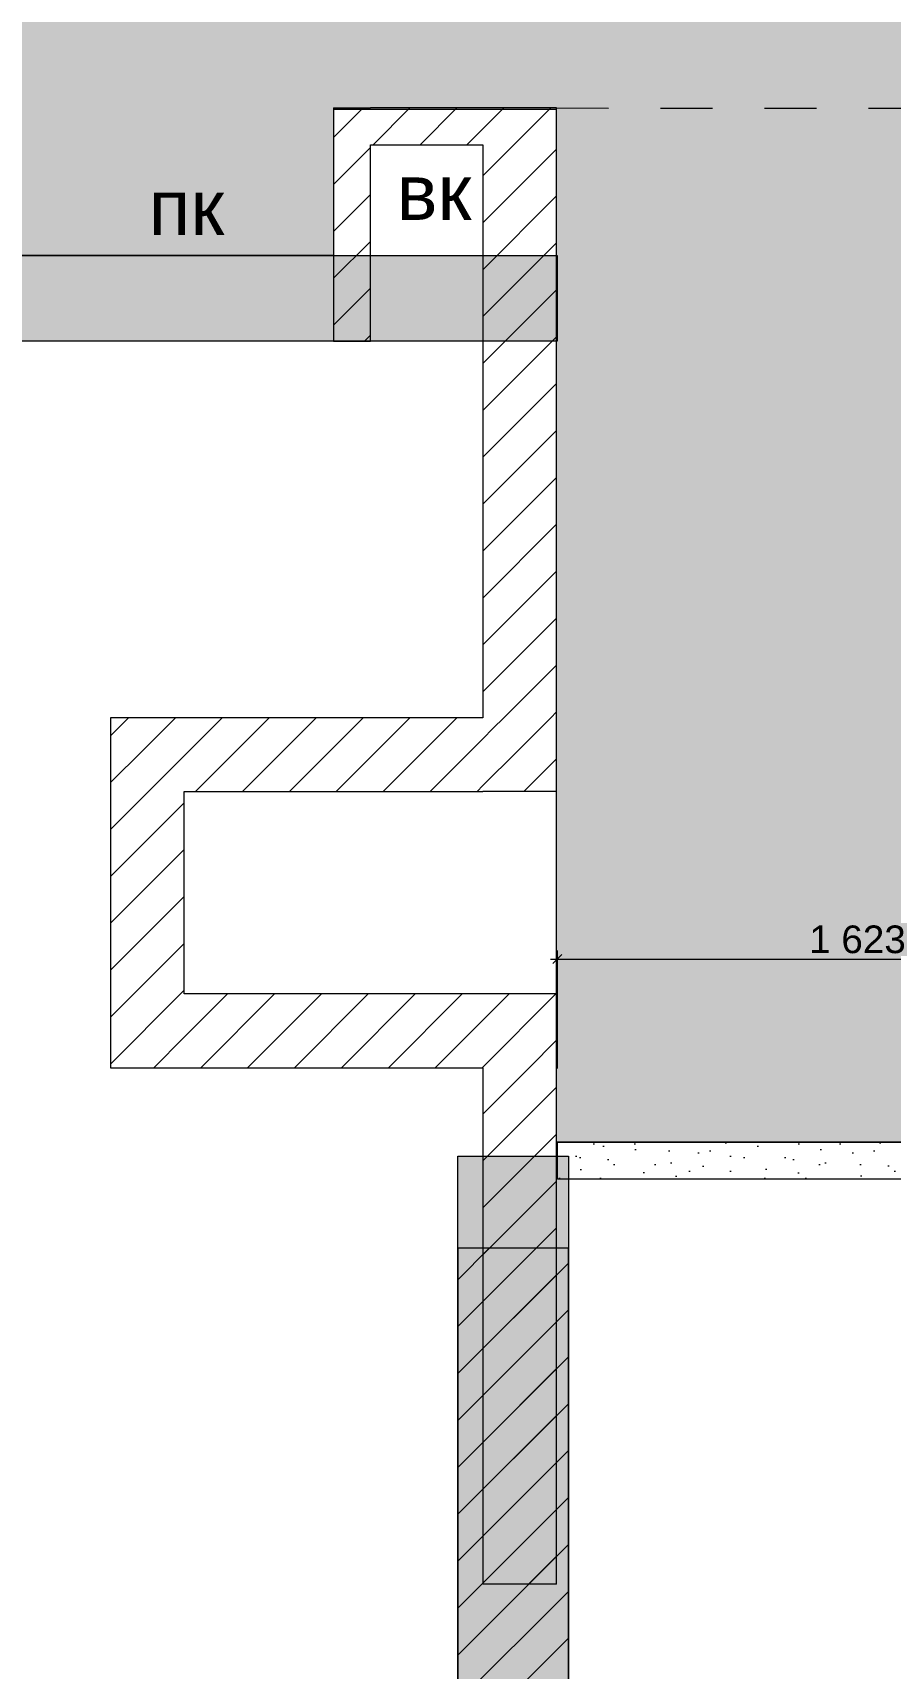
# Model space of a CAD drawing. Header units: millimetres. Extents: x 2336463 to 2579121, y 595385 to 778077.
# Drawn here: x 2428312 to 2430638, y 699777 to 704215 of the extents above; entities that cross this region are included whole.
import ezdxf

# ---------------------------------------------------------------- set-up
doc = ezdxf.new("R2010")
doc.units = ezdxf.units.MM
doc.header["$MEASUREMENT"] = 0
doc.linetypes.add('Штриховая', pattern=[282.222223, 141.111112, -141.111112])
for name, color, linetype, lineweight in [('+возводимые стены шриховка_Ном._пера__1', 7, 'Continuous', 13), ('+стена с дверью_Ном._пера__1', 7, 'Continuous', 13), ('сит план_Ном._пера__1', 7, 'Continuous', 13)]:
    doc.layers.add(name, color=color, linetype=linetype, lineweight=lineweight)
for name, color, linetype, lineweight, true_color in [('+возводимые стены шриховка_Ном._пера__183', 7, 'Continuous', 0, 0xe8e8e8), ('+размер возводимые стены_Ном._пера__242', 7, 'Continuous', 13, 0x1b55b5), ('+стена с дверью_Ном._пера__243', 7, 'Continuous', 13, 0xe25822), ('сит план_Ном._пера__87', 7, 'Continuous', 20, 0x6a6a6a)]:
    doc.layers.add(name, color=color, linetype=linetype, lineweight=lineweight, true_color=true_color)
doc.layers.add('+размер возводимые стены', color=7, linetype='Continuous')
doc.layers.add('сит план', color=7, linetype='Continuous')
doc.styles.add('СГЕНЕРИР_СТИЛЬ_1', font='arial.ttf')
doc.dimstyles.new('СГЕНЕРИР_СТИЛЬ__1', dxfattribs={"dimtxt": 75, "dimasz": 23.75, "dimexe": 0.18, "dimexo": 300, "dimgap": 0, "dimtad": 1, "dimtih": 1, "dimtoh": 1, "dimdec": 0, "dimzin": 0, "dimdsep": 46, "dimtxsty": 'СГЕНЕРИР_СТИЛЬ_1', "dimblk": 'ARROWHEAD_6', "dimblk1": 'ARROWHEAD_6', "dimblk2": 'ARROWHEAD_6', "dimcen": 0.09, "dimclrd": 256, "dimclre": 256, "dimclrt": 256, "dimazin": 0, "dimtfac": 1, "dimtdec": 4, "dimtmove": 0, "dimatfit": 3, "dimfxl": 0, "dimtolj": 1, "dimtzin": 0, "dimarcsym": 0})
pattern_1 = [(45, (2086872.015, 585813.69), (-63.639609, 63.639609), [])]
pattern_2 = [(50, (2086872.01, 585813.69), (-182.18467, 15.939086), [19.05, -209.55]), (355, (2086872.01, 585813.69), (-35.24342, 191.05685), [15.24, -167.64058]), (100.451445, (2086887.2, 585812.36), (146.94125, 175.11775), [16.19001, -178.09024]), (46.1842, (2086872.01, 585864.49), (-271.07904, 42.04233), [28.575, -314.325]), (96.63556, (2086894.6, 585860.98), (237.40413, 247.42612), [24.28502, -267.1356]), (351.18415, (2086872.01, 585864.49), (237.40413, 247.42612), [22.85997, -251.45973]), (21, (2086897.41, 585851.79), (-151.61439, 102.2652), [19.05, -209.55]), (326, (2086897.41, 585851.79), (61.80203, 184.18797), [15.24, -167.64]), (71.451445, (2086910.05, 585843.26), (213.41642, 81.92277), [16.19001, -178.08994]), (37.5, (2086872.015, 585813.686), (3.088603, 84.555039), [0, -165.608, 0, -170.18, 0, -168.275]), (7.5, (2086872.015, 585813.69), (66.819663, 100.180575), [0, -97.028, 0, -161.798, 0, -64.135]), (327.5, (2086815.37, 585813.686), (-135.590595, 5.728744), [0, -63.5, 0, -198.12, 0, -262.89]), (317.5, (2086789.97, 585813.69), (148.12918, 25.42649), [0, -82.55, 0, -131.572, 0, -186.69])]

# ---------------------------------------------------------------- blocks, each defined once
blk = doc.blocks.new('Стена_826', base_point=(2429127.9, 703378.7))
at = {"layer": 'сит план_Ном._пера__87', "linetype": 'Continuous', "lineweight": 20, "true_color": 0x6a6a6a}
h = blk.add_hatch(dxfattribs=at)
h.set_pattern_fill('Блоки_Бетонные_Эффективные', color=251, style=0, pattern_type=2)
h.set_pattern_definition(pattern_1)
h.paths.add_polyline_path([(2429227.9, 704011), (2429127.9, 704011), (2429227.9, 703911)])
h = blk.add_hatch(dxfattribs=at)
h.set_pattern_fill('Блоки_Бетонные_Эффективные', color=251, style=0, pattern_type=2)
h.set_pattern_definition(pattern_1)
h.paths.add_polyline_path([(2429227.9, 703911), (2429127.9, 704011), (2429127.9, 703911)])
h = blk.add_hatch(dxfattribs=at)
h.set_pattern_fill('Блоки_Бетонные_Эффективные', color=251, style=0, pattern_type=2)
h.set_pattern_definition(pattern_1)
h.paths.add_polyline_path([(2429127.9, 703378.7), (2429227.9, 703378.7), (2429227.9, 703911), (2429127.9, 703911)])
at = {"layer": 'сит план_Ном._пера__1', "color": 7, "linetype": 'Continuous', "lineweight": 13, "flags": 128}
for points in [[(2429127.9, 704011), (2429227.9, 704011)], [(2429127.9, 704011), (2429127.9, 703378.7)], [(2429227.9, 703378.7), (2429227.9, 703911)], [(2429127.9, 703378.7), (2429227.9, 703378.7)]]:
    blk.add_lwpolyline(points, dxfattribs=at)
blk = doc.blocks.new('Стена_827', base_point=(2429127.9, 704011))
at = {"layer": 'сит план_Ном._пера__87', "linetype": 'Continuous', "lineweight": 20, "true_color": 0x6a6a6a}
h = blk.add_hatch(dxfattribs=at)
h.set_pattern_fill('Блоки_Бетонные_Эффективные', color=251, style=0, pattern_type=2)
h.set_pattern_definition(pattern_1)
h.paths.add_polyline_path([(2429227.9, 703911), (2429533, 703911), (2429533, 704011), (2429227.9, 704011)])
at = {"layer": 'сит план_Ном._пера__1', "color": 7, "linetype": 'Continuous', "lineweight": 13, "flags": 128}
for points in [[(2429533, 704011), (2429227.9, 704011)], [(2429227.9, 703911), (2429533, 703911)]]:
    blk.add_lwpolyline(points, dxfattribs=at)
blk = doc.blocks.new('Стена_844', base_point=(2429533, 704011))
at = {"layer": 'сит план_Ном._пера__87', "linetype": 'Continuous', "lineweight": 20, "true_color": 0x6a6a6a}
h = blk.add_hatch(dxfattribs=at)
h.set_pattern_fill('Блоки_Бетонные_Эффективные', color=251, style=0, pattern_type=2)
h.set_pattern_definition(pattern_1)
h.paths.add_polyline_path([(2429533, 703911), (2429733, 704011), (2429533, 704011)])
h = blk.add_hatch(dxfattribs=at)
h.set_pattern_fill('Блоки_Бетонные_Эффективные', color=251, style=0, pattern_type=2)
h.set_pattern_definition(pattern_1)
h.paths.add_polyline_path([(2429533, 703911), (2429733, 703911), (2429733, 704011)])
h = blk.add_hatch(dxfattribs=at)
h.set_pattern_fill('Блоки_Бетонные_Эффективные', color=251, style=0, pattern_type=2)
h.set_pattern_definition(pattern_1)
h.paths.add_polyline_path([(2429533, 703911), (2429533, 702356.4), (2429733, 702356.4), (2429733, 703911)])
h = blk.add_hatch(dxfattribs=at)
h.set_pattern_fill('Блоки_Бетонные_Эффективные', color=251, style=0, pattern_type=2)
h.set_pattern_definition(pattern_1)
h.paths.add_polyline_path([(2429533, 702156.4), (2429733, 702156.4), (2429533, 702356.4)])
h = blk.add_hatch(dxfattribs=at)
h.set_pattern_fill('Блоки_Бетонные_Эффективные', color=251, style=0, pattern_type=2)
h.set_pattern_definition(pattern_1)
h.paths.add_polyline_path([(2429533, 702356.4), (2429733, 702156.4), (2429733, 702356.4)])
at = {"layer": 'сит план_Ном._пера__1', "color": 7, "linetype": 'Continuous', "lineweight": 13, "flags": 128}
for points in [[(2429733, 704011), (2429533, 704011)], [(2429733, 702156.4), (2429733, 704011)], [(2429533, 703911), (2429533, 702356.4)], [(2429733, 702156.4), (2429533, 702156.4)]]:
    blk.add_lwpolyline(points, dxfattribs=at)
blk = doc.blocks.new('Стена_845', base_point=(2429533, 702356.4))
at = {"layer": 'сит план_Ном._пера__87', "linetype": 'Continuous', "lineweight": 20, "true_color": 0x6a6a6a}
h = blk.add_hatch(dxfattribs=at)
h.set_pattern_fill('Блоки_Бетонные_Эффективные', color=251, style=0, pattern_type=2)
h.set_pattern_definition(pattern_1)
h.paths.add_polyline_path([(2428523.1, 702156.4), (2428723.1, 702156.4), (2428523.1, 702356.4)])
h = blk.add_hatch(dxfattribs=at)
h.set_pattern_fill('Блоки_Бетонные_Эффективные', color=251, style=0, pattern_type=2)
h.set_pattern_definition(pattern_1)
h.paths.add_polyline_path([(2428523.1, 702356.4), (2428723.1, 702156.4), (2428723.1, 702356.4)])
h = blk.add_hatch(dxfattribs=at)
h.set_pattern_fill('Блоки_Бетонные_Эффективные', color=251, style=0, pattern_type=2)
h.set_pattern_definition(pattern_1)
h.paths.add_polyline_path([(2429533, 702356.4), (2428723.1, 702356.4), (2428723.1, 702156.4), (2429533, 702156.4)])
at = {"layer": 'сит план_Ном._пера__1', "color": 7, "linetype": 'Continuous', "lineweight": 13, "flags": 128}
for points in [[(2428523.1, 702356.4), (2428523.1, 702156.4)], [(2429533, 702356.4), (2428523.1, 702356.4)], [(2428723.1, 702156.4), (2429533, 702156.4)]]:
    blk.add_lwpolyline(points, dxfattribs=at)
blk = doc.blocks.new('Стена_846', base_point=(2428523.1, 702356.4))
at = {"layer": 'сит план_Ном._пера__87', "linetype": 'Continuous', "lineweight": 20, "true_color": 0x6a6a6a}
h = blk.add_hatch(dxfattribs=at)
h.set_pattern_fill('Блоки_Бетонные_Эффективные', color=251, style=0, pattern_type=2)
h.set_pattern_definition(pattern_1)
h.paths.add_polyline_path([(2428523.1, 702156.4), (2428523.1, 701606.9), (2428723.1, 701606.9), (2428723.1, 702156.4)])
h = blk.add_hatch(dxfattribs=at)
h.set_pattern_fill('Блоки_Бетонные_Эффективные', color=251, style=0, pattern_type=2)
h.set_pattern_definition(pattern_1)
h.paths.add_polyline_path([(2428723.1, 701606.9), (2428523.1, 701406.9), (2428723.1, 701406.9)])
h = blk.add_hatch(dxfattribs=at)
h.set_pattern_fill('Блоки_Бетонные_Эффективные', color=251, style=0, pattern_type=2)
h.set_pattern_definition(pattern_1)
h.paths.add_polyline_path([(2428723.1, 701606.9), (2428523.1, 701606.9), (2428523.1, 701406.9)])
at = {"layer": 'сит план_Ном._пера__1', "color": 7, "linetype": 'Continuous', "lineweight": 13, "flags": 128}
for points in [[(2428523.1, 702156.4), (2428523.1, 701406.9)], [(2428723.1, 701606.9), (2428723.1, 702156.4)], [(2428523.1, 701406.9), (2428723.1, 701406.9)]]:
    blk.add_lwpolyline(points, dxfattribs=at)
blk = doc.blocks.new('Стена_847', base_point=(2428523.1, 701406.9))
at = {"layer": 'сит план_Ном._пера__87', "linetype": 'Continuous', "lineweight": 20, "true_color": 0x6a6a6a}
h = blk.add_hatch(dxfattribs=at)
h.set_pattern_fill('Блоки_Бетонные_Эффективные', color=251, style=0, pattern_type=2)
h.set_pattern_definition(pattern_1)
h.paths.add_polyline_path([(2428723.1, 701406.9), (2429533, 701406.9), (2429533, 701606.9), (2428723.1, 701606.9)])
h = blk.add_hatch(dxfattribs=at)
h.set_pattern_fill('Блоки_Бетонные_Эффективные', color=251, style=0, pattern_type=2)
h.set_pattern_definition(pattern_1)
h.paths.add_polyline_path([(2429533, 701406.9), (2429733, 701406.9), (2429733, 701606.9)])
h = blk.add_hatch(dxfattribs=at)
h.set_pattern_fill('Блоки_Бетонные_Эффективные', color=251, style=0, pattern_type=2)
h.set_pattern_definition(pattern_1)
h.paths.add_polyline_path([(2429533, 701406.9), (2429733, 701606.9), (2429533, 701606.9)])
at = {"layer": 'сит план_Ном._пера__1', "color": 7, "linetype": 'Continuous', "lineweight": 13, "flags": 128}
for points in [[(2429733, 701606.9), (2428723.1, 701606.9)], [(2429733, 701606.9), (2429733, 701406.9)], [(2428723.1, 701406.9), (2429533, 701406.9)]]:
    blk.add_lwpolyline(points, dxfattribs=at)
blk = doc.blocks.new('Стена_857', base_point=(2429465.1, 700916.8))
at = {"layer": 'сит план_Ном._пера__87', "linetype": 'Continuous', "lineweight": 20, "true_color": 0x6a6a6a}
h = blk.add_hatch(dxfattribs=at)
h.set_pattern_fill('Блоки_Бетонные_Эффективные', color=251, style=0, pattern_type=2)
h.set_pattern_definition(pattern_1)
h.paths.add_polyline_path([(2429465.1, 700916.8), (2429465.1, 695916.8), (2429765.1, 695916.8), (2429765.1, 700916.8)])
at = {"layer": 'сит план_Ном._пера__1', "color": 7, "linetype": 'Continuous', "lineweight": 13, "flags": 128}
for points in [[(2429465.1, 700916.8), (2429465.1, 695916.8)], [(2429765.1, 700916.8), (2429465.1, 700916.8)], [(2429765.1, 695916.8), (2429765.1, 700916.8)]]:
    blk.add_lwpolyline(points, dxfattribs=at)
blk = doc.blocks.new('Стена_886', base_point=(2429533, 701406.9))
at = {"layer": 'сит план_Ном._пера__87', "linetype": 'Continuous', "lineweight": 20, "true_color": 0x6a6a6a}
h = blk.add_hatch(dxfattribs=at)
h.set_pattern_fill('Блоки_Бетонные_Эффективные', color=251, style=0, pattern_type=2)
h.set_pattern_definition(pattern_1)
h.paths.add_polyline_path([(2429533, 701406.9), (2429533, 700005.4), (2429733, 700005.4), (2429733, 701406.9)])
at = {"layer": 'сит план_Ном._пера__1', "color": 7, "linetype": 'Continuous', "lineweight": 13, "flags": 128}
for points in [[(2429533, 701406.9), (2429533, 700005.4)], [(2429733, 700005.4), (2429733, 701406.9)], [(2429733, 700005.4), (2429533, 700005.4)]]:
    blk.add_lwpolyline(points, dxfattribs=at)
blk = doc.blocks.new('*D3630', base_point=(2086872, 585813.7))
at = {"layer": '+размер возводимые стены_Ном._пера__242', "color": 152, "linetype": 'Continuous', "lineweight": 13, "true_color": 0x1b55b5}
for p, q in [((2429716.5, 701701.7), (2429735.2, 701701.7)), ((2429747.7, 701714.2), (2429722.7, 701689.2)), ((2429735.2, 701404.4), (2429735.2, 701725.1)), ((2429735.2, 701701.7), (2431357.8, 701701.7)), ((2431345.3, 701689.2), (2431370.3, 701714.2)), ((2431357.8, 701678.2), (2431357.8, 701725.1)), ((2431357.8, 701701.7), (2431376.6, 701701.7))]:
    blk.add_line(p, q, dxfattribs=at)
at = {"layer": '+размер возводимые стены_Ном._пера__242', "color": 152, "lineweight": 13, "true_color": 0x1b55b5, "insert": (2430418.3, 701716.7), "char_height": 75, "attachment_point": 7, "style": 'СГЕНЕРИР_СТИЛЬ_1'}
blk.add_mtext('\\A1;{\\pql;\\fArial|b0|i0|c204|p38;1\xa0623}', dxfattribs=at)
blk = doc.blocks.new('ARROWHEAD_6')
at = {"color": 0, "linetype": 'Continuous', "lineweight": 0}
for p, q in [((0, 0), (-1, 0)), ((-0.5, -0.5), (0.5, 0.5))]:
    blk.add_line(p, q, dxfattribs=at)
blk = doc.blocks.new('*D3644', base_point=(2086872, 585813.7))
at = {"layer": '+размер возводимые стены_Ном._пера__242', "color": 152, "linetype": 'Continuous', "lineweight": 13, "true_color": 0x1b55b5}
for p, q in [((2424145.4, 705161.6), (2424120.4, 705136.6)), ((2424132.9, 705125.6), (2424132.9, 705172.5)), ((2429720.5, 705136.6), (2429745.5, 705161.6)), ((2429733, 704311), (2429733, 705172.5)), ((2424114.2, 705149.1), (2424132.9, 705149.1)), ((2424132.9, 705149.1), (2429733, 705149.1)), ((2429733, 705149.1), (2429751.7, 705149.1))]:
    blk.add_line(p, q, dxfattribs=at)
at = {"layer": '+размер возводимые стены_Ном._пера__242', "color": 152, "lineweight": 13, "true_color": 0x1b55b5, "insert": (2426804.7, 705164.1), "char_height": 75, "attachment_point": 7, "style": 'СГЕНЕРИР_СТИЛЬ_1'}
blk.add_mtext('\\A1;{\\pql;\\fArial|b0|i0|c204|p38;5\xa0600}', dxfattribs=at)

msp = doc.modelspace()

# ---------------------------------------------------------------- hatches: boundary and pattern name
at = {"layer": '+возводимые стены шриховка_Ном._пера__183', "linetype": 'Continuous', "lineweight": 0, "true_color": 0xe8e8e8}
h = msp.add_hatch(dxfattribs=at)
h.set_pattern_fill('Штукатурка__Гипс_01', color=254, style=0, pattern_type=2)
h.set_pattern_definition([(45, (2086872.015, 585988.686), (-55.684659, 55.684659), [0, -52.5, 0, -78.75]), (110, (2087047.015, 585988.686), (74.000794, 26.934086), [0, -38.5, 0, -66.5])])
h.paths.add_polyline_path([(2429735.2, 701104.4), (2429735.2, 701204.4), (2431357.8, 701204.4), (2431357.8, 701504.5), (2431507, 701504.5), (2431507, 701204.4), (2431507, 701104.4)])
at = {"layer": '+стена с дверью_Ном._пера__243', "linetype": 'Continuous', "lineweight": 0, "true_color": 0x381608}
msp.add_hatch(color=28, dxfattribs=at).paths.add_polyline_path([(2422855, 706910.6), (2429507.6, 706910.6), (2429507.6, 709999), (2431335.9, 709999), (2431477.2, 709999), (2431477.2, 707032.4), (2431335.9, 707032.4), (2431335.9, 705401.1), (2431356, 705401.1), (2431356, 704006.7), (2431358.2, 704006.7), (2431358.2, 701204.4), (2429733, 701204.4), (2429733, 704006.7), (2429127.9, 704006.7), (2429127.9, 703610.7), (2424132.9, 703610.7), (2424132.9, 705400.5), (2422855, 705400.5)])
at = {"layer": 'сит план_Ном._пера__1', "linetype": 'Continuous', "lineweight": 13}
h = msp.add_hatch(dxfattribs=at)
h.set_pattern_fill('AR_CONC', style=0, pattern_type=2)
h.set_pattern_definition(pattern_2)
h.paths.add_polyline_path([(2424132.9, 703610.7), (2429734.8, 703610.7), (2429734.8, 703378.7), (2424132.9, 703378.7)])
h = msp.add_hatch(dxfattribs=at)
h.set_pattern_fill('AR_CONC', style=0, pattern_type=2)
h.set_pattern_definition(pattern_2)
h.paths.add_polyline_path([(2429465.1, 701167), (2429765.1, 701167), (2429765.1, 695916.8), (2429465.1, 695916.8)])

# ---------------------------------------------------------------- linework, layer by layer
at = {"layer": '+возводимые стены шриховка_Ном._пера__1', "color": 7, "linetype": 'Штриховая', "lineweight": 13}
msp.add_line((2429733, 704011), (2431358.3, 704010.1), dxfattribs=at)
at = {"layer": '+возводимые стены шриховка_Ном._пера__1', "color": 7, "linetype": 'Continuous', "lineweight": 13, "flags": 128}
msp.add_lwpolyline([(2429735.2, 701104.4), (2429735.2, 701204.4), (2431357.8, 701204.4), (2431357.8, 701504.5), (2431507, 701504.5), (2431507, 701204.4), (2431507, 701104.4)], close=True, dxfattribs=at)
at = {"layer": '+стена с дверью_Ном._пера__1', "color": 7, "linetype": 'Continuous', "lineweight": 13, "flags": 128}
msp.add_lwpolyline([(2422855, 706910.6), (2429507.6, 706910.6), (2429507.6, 709999), (2431335.9, 709999), (2431477.2, 709999), (2431477.2, 707032.4), (2431335.9, 707032.4), (2431335.9, 705401.1), (2431356, 705401.1), (2431356, 704006.7), (2431358.2, 704006.7), (2431358.2, 701204.4), (2429733, 701204.4), (2429733, 704006.7), (2429127.9, 704006.7), (2429127.9, 703610.7), (2424132.9, 703610.7), (2424132.9, 705400.5), (2422855, 705400.5)], close=True, dxfattribs=at)
at = {"layer": 'сит план_Ном._пера__1', "color": 7, "linetype": 'Continuous', "lineweight": 13, "flags": 128}
for points in [[(2424132.9, 703610.7), (2429734.8, 703610.7), (2429734.8, 703378.7), (2424132.9, 703378.7)], [(2429465.1, 701167), (2429765.1, 701167), (2429765.1, 695916.8), (2429465.1, 695916.8)]]:
    msp.add_lwpolyline(points, close=True, dxfattribs=at)

# ---------------------------------------------------------------- block references
at = {"layer": 'сит план', "color": 7, "lineweight": 13}
for name, p in [('Стена_826', (2429127.9, 703378.7)), ('Стена_827', (2429127.9, 704011)), ('Стена_844', (2429533, 704011)), ('Стена_845', (2429533, 702356.4)), ('Стена_846', (2428523.1, 702356.4)), ('Стена_847', (2428523.1, 701406.9)), ('Стена_886', (2429533, 701406.9)), ('Стена_857', (2429465.1, 700916.8))]:
    msp.add_blockref(name, p, dxfattribs=at)

# ---------------------------------------------------------------- texts
at = {"layer": 'сит план_Ном._пера__1', "color": 7, "linetype": 'Continuous', "lineweight": 13, "char_height": 150, "attachment_point": 1, "style": 'СГЕНЕРИР_СТИЛЬ_1'}
for s, insert in [('\\A1;{\\pql;\\fArial|b0|i0|c204|p38;в\\fArial|b0|i0|c204|p38;к}', (2429298.7, 703857.4)), ('\\A1;{\\pql;\\fArial|b0|i0|c204|p38;пк}', (2428626.2, 703816.4))]:
    msp.add_mtext(s, dxfattribs=dict(at, insert=insert))

# ---------------------------------------------------------------- dimensions: what is measured, and where the dimension line sits
at = {"layer": '+размер возводимые стены', "color": 152, "linetype": 'Continuous', "lineweight": 13, "true_color": 0x1b55b5}
for base, p1, p2, picture, middle in [((2429733, 705149.1), (2424132.9, 705401.1), (2429733, 704011), '*D3644', (2426933.5, 705201.6)), ((2431357.8, 701701.7), (2429735.2, 701104.4), (2431357.8, 701802.1), '*D3630', (2430547.1, 701754.2))]:
    dim = msp.add_linear_dim(base=base, p1=p1, p2=p2, dimstyle='СГЕНЕРИР_СТИЛЬ__1', dxfattribs=at)
    dim.commit()
    dim.dimension.update_dxf_attribs({"geometry": picture, "text_midpoint": middle, "dimtype": 160})

doc.saveas('drawing.dxf')
